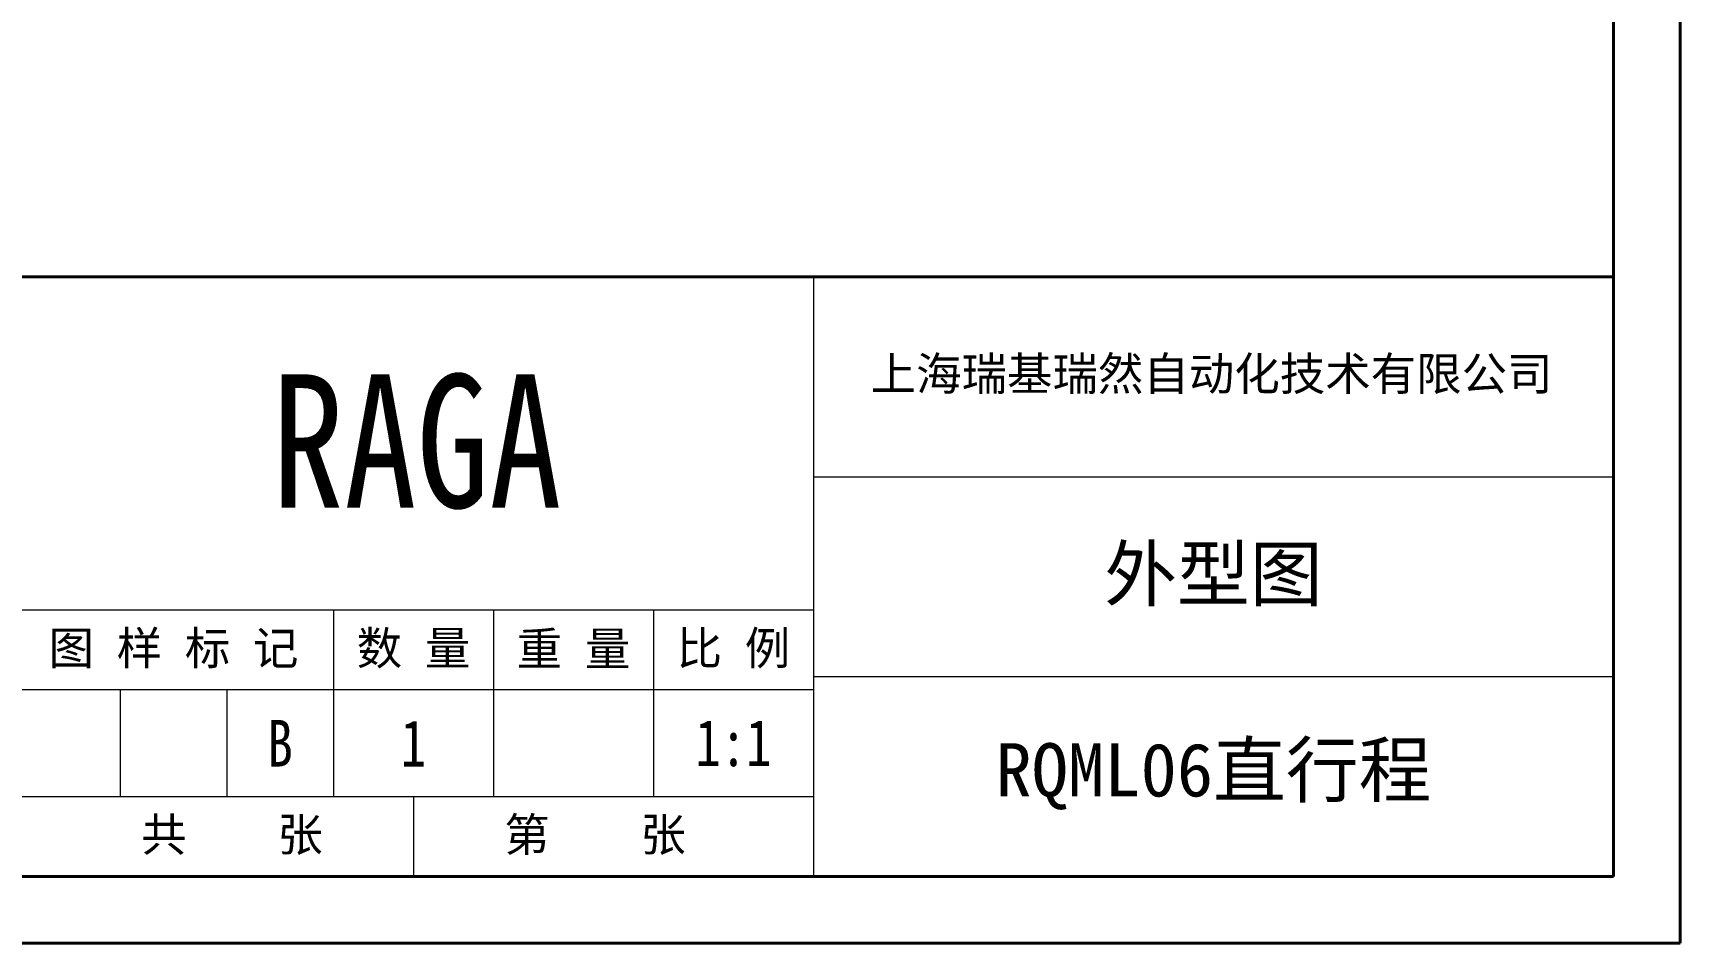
# Model space of a CAD drawing. Header units: millimetres. Extents: x 2312 to 3992, y 755 to 1943.
# Drawn here: x 3498.1 to 3992.3, y 755.3 to 1028.5 of the extents above; entities that cross this region are included whole.
import ezdxf

# ---------------------------------------------------------------- set-up
doc = ezdxf.new("R2010")
doc.units = ezdxf.units.MM
for name, color, linetype, lineweight in [('文字', 7, 'Continuous', 13), ('粗实线', 7, 'Continuous', 40), ('细实线', 3, 'Continuous', 13)]:
    doc.layers.add(name, color=color, linetype=linetype, lineweight=lineweight)
doc.styles.add('01', font='txt.shx')
doc.styles.get("Standard").update_dxf_attribs({"font": 'arial.ttf'})
doc.styles.add('STYLE1', font='txt.shx', dxfattribs={"width": 0.8, "height": 3, "bigfont": 'hzdx.shx'})

msp = doc.modelspace()

# ---------------------------------------------------------------- linework, layer by layer
at = {"layer": '粗实线'}
for p, q in [((3992.277, 755.281), (3992.277, 1943.281)), ((3972.277, 775.281), (3972.277, 1923.281)), ((3972.277, 955.281), (3252.277, 955.281)), ((2412.277, 775.281), (3972.277, 775.281)), ((2312.277, 755.281), (3992.277, 755.281))]:
    msp.add_line(p, q, dxfattribs=at)
at = {"layer": '细实线'}
for p, q in [((3732.277, 955.281), (3732.277, 775.281)), ((3732.277, 895.281), (3972.277, 895.281)), ((3252.277, 855.281), (3732.277, 855.281)), ((3588.269, 855.107), (3588.269, 799.107)), ((3636.277, 855.281), (3636.277, 799.281)), ((3684.277, 855.281), (3684.277, 799.281)), ((3732.277, 835.281), (3972.277, 835.281)), ((3732.277, 831.281), (3492.277, 831.281)), ((3524.277, 831.281), (3524.277, 799.281)), ((3556.277, 831.281), (3556.277, 799.281)), ((3492.277, 799.281), (3732.277, 799.281)), ((3612.277, 799.281), (3612.277, 775.281))]:
    msp.add_line(p, q, dxfattribs=at)

# ---------------------------------------------------------------- texts
at = {"layer": '文字', "char_height": 10, "attachment_point": 5}
for s, insert, width in [('{\\fSimSun|b0|i0|c134|p2;上海瑞基瑞然自动化技术有限公司}', (3851.724, 925.651), 394.18588), ('{\\fSimSun|b0|i0|c134|p2;图 样 标 记}', (3540.273, 843.281), 288), ('{\\fSimSun|b0|i0|c134|p2;数 量}', (3612.277, 843.281), 288), ('{\\fSimSun|b0|i0|c134|p2;重 量}', (3660.277, 843.281), 288), ('{\\fSimSun|b0|i0|c134|p2;比 例}', (3708.277, 843.281), 288), ('{\\fSimSun|b0|i0|c134|p2;共    张        第    张}', (3612.277, 787.281), 288)]:
    msp.add_mtext(s, dxfattribs=dict(at, insert=insert, width=width))
at = {"layer": '文字', "attachment_point": 5}
for s, insert, char_height, width, style in [('{\\fSimSun|b0|i0|c134|p2;\\W0.8;RAGA}', (3613.203, 905.697), 40, 253.125, '01'), ('{\\fSimSun|b0|i0|c134|p2;外型图}', (3852.277, 865.281), 16, 240, '01'), ('{\\fSimSun|b0|i0|c134|p2;B}', (3572.277, 815.281), 14, 32, 'STYLE1'), ('{\\fSimSun|b0|i0|c134|p2;1}', (3612.273, 815.281), 14, 32, 'STYLE1'), ('{\\fSimSun|b0|i0|c134|p2;1:1}', (3708.277, 815.281), 14, 32, 'STYLE1'), ('\\pt176;{\\fSimSun|b0|i0|c134|p2;\\W1;RQML06直行程}', (3852.277, 805.281), 16, 240, 'STYLE1')]:
    msp.add_mtext(s, dxfattribs=dict(at, insert=insert, char_height=char_height, width=width, style=style))

doc.saveas('drawing.dxf')
